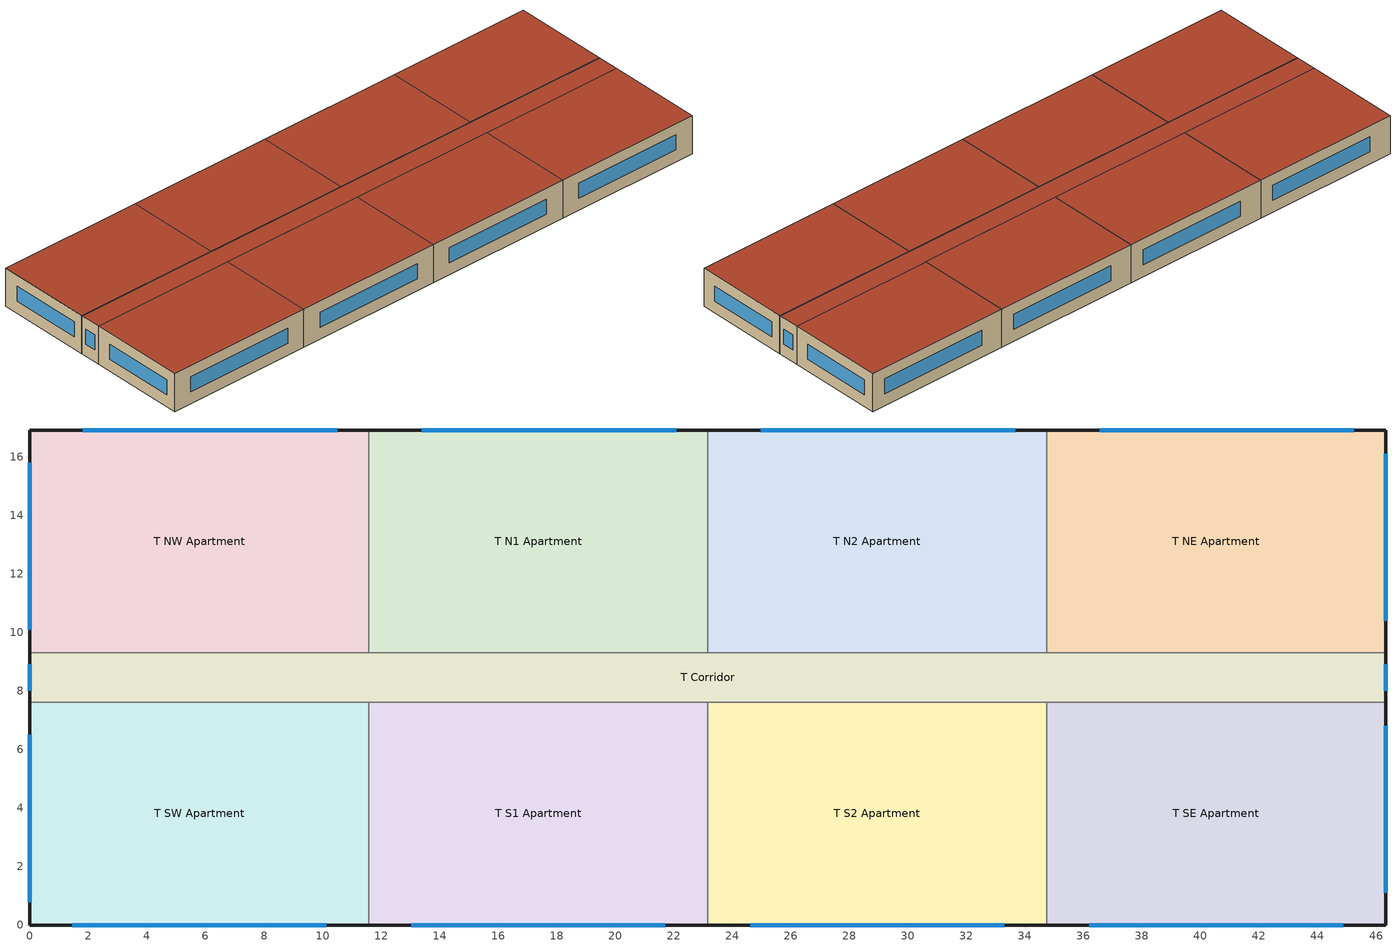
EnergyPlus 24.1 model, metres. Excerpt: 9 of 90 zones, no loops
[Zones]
T N1 Apartment
 floor to F9 N1 Apartment (int_slab_floor): 11.58,16.92 23.16,16.92 23.16,9.3 11.58,9.3 z27.43
 wall outside (res_ext_wall): 23.16,16.92 11.58,16.92 z27.43:30.48
 wall to T N2 Apartment (int_wall): 23.16,9.3 23.16,16.92 z27.43:30.48
 wall to T Corridor (int_wall): 11.58,9.3 23.16,9.3 z27.43:30.48
 window (ResWindow_U__SHGC_0.37): 22.08,16.92 13.4,16.92 z28.38:29.6
 roof outside (res_roof): 23.16,9.3 23.16,16.92 11.58,16.92 11.58,9.3 z30.48
T N2 Apartment
 floor to F9 N2 Apartment (int_slab_floor): 23.16,16.92 34.75,16.92 34.75,9.3 23.16,9.3 z27.43
 wall outside (res_ext_wall): 34.75,16.92 23.16,16.92 z27.43:30.48
 wall to T NE Apartment (int_wall): 34.75,9.3 34.75,16.92 z27.43:30.48
 wall to T Corridor (int_wall): 23.16,9.3 34.75,9.3 z27.43:30.48
 window (ResWindow_U__SHGC_0.37): 33.66,16.92 24.98,16.92 z28.38:29.6
 roof outside (res_roof): 34.75,9.3 34.75,16.92 23.16,16.92 23.16,9.3 z30.48
T NW Apartment
 floor to F9 NW Apartment (int_slab_floor): 0,16.92 11.58,16.92 11.58,9.3 0,9.3 z27.43
 wall outside (res_ext_wall): 11.58,16.92 0,16.92 0,9.3 z27.43:30.48
 wall to T N1 Apartment (int_wall): 11.58,9.3 11.58,16.92 z27.43:30.48
 wall to T Corridor (int_wall): 0,9.3 11.58,9.3 z27.43:30.48
 window (ResWindow_U__SHGC_0.37): 10.5,16.92 1.81,16.92 / 0,15.8 0,10.08 z28.38:29.6
 roof outside (res_roof): 11.58,9.3 11.58,16.92 0,16.92 0,9.3 z30.48
T S1 Apartment
 floor to F9 S1 Apartment (int_slab_floor): 11.58,7.62 23.16,7.62 23.16,0 11.58,0 z27.43
 wall outside (res_ext_wall): 11.58,0 23.16,0 z27.43:30.48
 wall to T S2 Apartment (int_wall): 23.16,0 23.16,7.62 z27.43:30.48
 wall to T Corridor (int_wall): 23.16,7.62 11.58,7.62 z27.43:30.48
 window (ResWindow_U__SHGC_0.37): 13.03,0 21.72,0 z28.38:29.6
 roof outside (res_roof): 23.16,0 23.16,7.62 11.58,7.62 11.58,0 z30.48
T S2 Apartment
 floor to F9 S2 Apartment (int_slab_floor): 23.16,7.62 34.75,7.62 34.75,0 23.16,0 z27.43
 wall outside (res_ext_wall): 23.16,0 34.75,0 z27.43:30.48
 wall to T SE Apartment (int_wall): 34.75,0 34.75,7.62 z27.43:30.48
 wall to T Corridor (int_wall): 34.75,7.62 23.16,7.62 z27.43:30.48
 window (ResWindow_U__SHGC_0.37): 24.61,0 33.3,0 z28.38:29.6
 roof outside (res_roof): 34.75,0 34.75,7.62 23.16,7.62 23.16,0 z30.48
T SW Apartment
 floor to F9 SW Apartment (int_slab_floor): 0,7.62 11.58,7.62 11.58,0 0,0 z27.43
 wall outside (res_ext_wall): 0,7.62 0,0 11.58,0 z27.43:30.48
 wall to T S1 Apartment (int_wall): 11.58,0 11.58,7.62 z27.43:30.48
 wall to T Corridor (int_wall): 11.58,7.62 0,7.62 z27.43:30.48
 window (ResWindow_U__SHGC_0.37): 0,6.5 0,0.79 / 1.45,0 10.13,0 z28.38:29.6
 roof outside (res_roof): 11.58,0 11.58,7.62 0,7.62 0,0 z30.48
T Corridor
 floor to F9 Corridor (int_slab_floor): 0,9.3 46.33,9.3 46.33,7.62 0,7.62 z27.43
 wall outside (res_ext_wall): 46.33,7.62 46.33,9.3 / 0,9.3 0,7.62 z27.43:30.48
 window (ResWindow_U__SHGC_0.37): 0,8.91 0,8 / 46.33,8 46.33,8.91 z28.38:29.6
 roof outside (res_roof): 46.33,7.62 46.33,9.3 0,9.3 0,7.62 z30.48
T NE Apartment
 floor to F9 NE Apartment (int_slab_floor): 34.75,16.92 46.33,16.92 46.33,9.3 34.75,9.3 z27.43
 wall outside (res_ext_wall): 46.33,9.3 46.33,16.92 34.75,16.92 z27.43:30.48
 wall to T Corridor (int_wall): 34.75,9.3 46.33,9.3 z27.43:30.48
 window (ResWindow_U__SHGC_0.37): 45.25,16.92 36.56,16.92 / 46.33,10.4 46.33,16.11 z28.38:29.6
 roof outside (res_roof): 46.33,9.3 46.33,16.92 34.75,16.92 34.75,9.3 z30.48
T SE Apartment
 floor to F9 SE Apartment (int_slab_floor): 34.75,7.62 46.33,7.62 46.33,0 34.75,0 z27.43
 wall outside (res_ext_wall): 34.75,0 46.33,0 46.33,7.62 z27.43:30.48
 wall to T Corridor (int_wall): 46.33,7.62 34.75,7.62 z27.43:30.48
 window (ResWindow_U__SHGC_0.37): 36.19,0 44.88,0 / 46.33,1.1 46.33,6.81 z28.38:29.6
 roof outside (res_roof): 46.33,0 46.33,7.62 34.75,7.62 34.75,0 z30.48
[Building]
ApartmentHighRise: Loads convergence tolerance value=0.04; Maximum number of warmup days=15; Minimum number of warmup days=6; North axis=0; Solar distribution=MinimalShadowing; Temperature convergence tolerance value=0.2; Terrain=City
[Site:GroundTemperature:FCfactorMethod]
January ground temperature=7.1; February ground temperature=3; March ground temperature=-1; April ground temperature=0.8; May ground temperature=-0.2; June ground temperature=4.8; July ground temperature=6.1; August ground temperature=13.7; September ground temperature=22.2; October ground temperature=22.7; November ground temperature=21.7; December ground temperature=18.5
[Site:Location]
Denver-Aurora-Buckley.AFB_CO_USA WMO=724695: Elevation=1726; Latitude=39.72; Longitude=-104.75; Time zone=-7
[Site:WaterMainsTemperature]
Annual average outdoor air temperature=9.95; Calculation method=Correlation; Maximum difference in monthly average outdoor air temperatures=23.7
[SizingPeriod:DesignDay] Barometric pressure=82237; Day of month=21; Daylight saving time indicator=No; Dry bulb temperature range modifier type=DefaultMultipliers; Humidity condition type=WetBulb; Rain indicator=No; Snow indicator=No
Name | Ashrae clear sky optical depth for beam irradiance taub | Ashrae clear sky optical depth for diffuse irradiance taud | Daily dry bulb temperature range | Day type | Maximum dry bulb temperature | Month | Solar model indicator | Wetbulb or dewpoint at maximum dry bulb | Wind direction | Wind speed | Sky clearness
Denver-Aurora-Buckley.AFB_CO_USA Ann Clg .4% Condns DB=>MWB | 0.423 | 2.02 | 14.8 | SummerDesignDay | 33.9 | 7 | ASHRAETau | 15 | 30 | 3.6
Denver-Aurora-Buckley.AFB_CO_USA Ann Htg 99.6% Condns DB |  |  | 0 | WinterDesignDay | -17.9 | 12 | ASHRAEClearSky | -17.9 | 180 | 2.5 | 0
[Construction]
InteriorFurnishings: Std Wood 6inch
ResWindow_U__SHGC_0.37: Res Window Glazing Layer
int_slab_floor: 100mm Normalweight concrete floor, CP02 CARPET PAD
int_wall: G01 13mm gypsum board, G01 13mm gypsum board
res_ext_wall: F07 25mm stucco, G01 16mm gypsum board, Res_Exterior_Wall_Insulation, G01 16mm gypsum board
res_roof: F13 Built-up roofing, Res_Roof_Insulation, F08 Metal surface
[Material]
Name | Conductivity | Density | Roughness | Specific heat | Thickness | Solar absorptance | Thermal absorptance | Visible absorptance
100mm Normalweight concrete floor | 2.31 | 2322 | MediumRough | 832 | 0.1016
F07 25mm stucco | 0.72 | 1856 | Smooth | 840 | 0.0254 | 0.7 | 0.9 | 0.7
F08 Metal surface | 45.28 | 7824 | Smooth | 500 | 0.0008
F13 Built-up roofing | 0.16 | 1120 | Rough | 1460 | 0.0095 | 0.7 | 0.9
G01 13mm gypsum board | 0.16 | 800 | Smooth | 1090 | 0.0127 | 0.7 | 0.9 | 0.5
G01 16mm gypsum board | 0.16 | 800 | MediumSmooth | 1090 | 0.0159
Std Wood 6inch | 0.12 | 540 | MediumSmooth | 1210 | 0.15 | 0.7 | 0.9 | 0.7
[Material:NoMass] Solar absorptance=0.7; Thermal absorptance=0.9
Name | Roughness | Thermal resistance | Visible absorptance
CP02 CARPET PAD | VeryRough | 0.21648 | 0.8
Res_Exterior_Wall_Insulation | MediumSmooth | 2.81828 | 0.7
Res_Roof_Insulation | MediumSmooth | 5.30668 | 0.7
[WindowMaterial:SimpleGlazingSystem]
Res Window Glazing Layer: Solar heat gain coefficient=0.37; U factor=2.15774; Visible transmittance=0.407
[ElectricEquipment] Fraction latent=0
Name | Design level | Design level calculation method | End use subcategory | Fraction lost | Fraction radiant | Schedule | Zone or zonelist or space or spacelist | Watts per floor area
Elevators_Lights_Fan | 63 | EquipmentLevel | ElevatorLightsFan | 0.95 | 0 | ELEV_LIGHT_FAN_SCH_ADD_DF | T Corridor
T Corridor_Elevators_Equip | 20370 | EquipmentLevel | ElevatorLift | 0.95 | 0 | BLDG_ELEVATORS | T Corridor
T N1 Apartment_Plug_TN1_Equip |  | Watts/Area | MiscPlug | 0 | 0.5 | EQP_APT_SCH | T N1 Apartment | 6.67
T N2 Apartment_Plug_TN2_Equip |  | Watts/Area | MiscPlug | 0 | 0.5 | EQP_APT_SCH | T N2 Apartment | 6.67
T NE Apartment_Plug_TNE_Equip |  | Watts/Area | MiscPlug | 0 | 0.5 | EQP_APT_SCH | T NE Apartment | 6.67
T NW Apartment_Plug_TNW_Equip |  | Watts/Area | MiscPlug | 0 | 0.5 | EQP_APT_SCH | T NW Apartment | 6.67
T S1 Apartment_Plug_TS1_Equip |  | Watts/Area | MiscPlug | 0 | 0.5 | EQP_APT_SCH | T S1 Apartment | 6.67
T S2 Apartment_Plug_TS2_Equip |  | Watts/Area | MiscPlug | 0 | 0.5 | EQP_APT_SCH | T S2 Apartment | 6.67
T SE Apartment_Plug_TSE_Equip |  | Watts/Area | MiscPlug | 0 | 0.5 | EQP_APT_SCH | T SE Apartment | 6.67
T SW Apartment_Plug_TSW_Equip |  | Watts/Area | MiscPlug | 0 | 0.5 | EQP_APT_SCH | T SW Apartment | 6.67
[Exterior:Lights]
Facade Lighting: Control option=AstronomicalClock; Design level=7504.3; End use subcategory=General; Schedule=Exterior_Lgt_ALWAYS_ON
[InternalMass] Construction=InteriorFurnishings; Surface area=88.2493
Name | Zone or zonelist
T N1 Apartment_InternalMass_1 | T N1 Apartment
T N2 Apartment_InternalMass_1 | T N2 Apartment
T NE Apartment_InternalMass_1 | T NE Apartment
T NW Apartment_InternalMass_1 | T NW Apartment
T S1 Apartment_InternalMass_1 | T S1 Apartment
T S2 Apartment_InternalMass_1 | T S2 Apartment
T SE Apartment_InternalMass_1 | T SE Apartment
T SW Apartment_InternalMass_1 | T SW Apartment
[Lights] Design level calculation method=Watts/Area; Fraction radiant=0.6; Fraction replaceable=1; Fraction visible=0.2; Return air fraction=0; Return air fraction calculated from plenum temperature=No
Name | End use subcategory | Schedule | Watts per floor area | Zone or zonelist or space or spacelist
T Corridor_Lights_hardwired | LightsWired | LTG_COR_SCH | 5.29584 | T Corridor
T N1 Apartment_Lights_hardwired | LightsWired | LTG_APT_SCH | 6.45835 | T N1 Apartment
T N1 Apartment_Lights_plugin | LightsPlugIn | LTG_APT_SCH | 2.90626 | T N1 Apartment
T N2 Apartment_Lights_hardwired | LightsWired | LTG_APT_SCH | 6.45835 | T N2 Apartment
T N2 Apartment_Lights_plugin | LightsPlugIn | LTG_APT_SCH | 2.90626 | T N2 Apartment
T NE Apartment_Lights_hardwired | LightsWired | LTG_APT_SCH | 6.45835 | T NE Apartment
T NE Apartment_Lights_plugin | LightsPlugIn | LTG_APT_SCH | 2.90626 | T NE Apartment
T NW Apartment_Lights_hardwired | LightsWired | LTG_APT_SCH | 6.45835 | T NW Apartment
T NW Apartment_Lights_plugin | LightsPlugIn | LTG_APT_SCH | 2.90626 | T NW Apartment
T S1 Apartment_Lights_hardwired | LightsWired | LTG_APT_SCH | 6.45835 | T S1 Apartment
T S1 Apartment_Lights_plugin | LightsPlugIn | LTG_APT_SCH | 2.90626 | T S1 Apartment
T S2 Apartment_Lights_hardwired | LightsWired | LTG_APT_SCH | 6.45835 | T S2 Apartment
T S2 Apartment_Lights_plugin | LightsPlugIn | LTG_APT_SCH | 2.90626 | T S2 Apartment
T SE Apartment_Lights_hardwired | LightsWired | LTG_APT_SCH | 6.45835 | T SE Apartment
T SE Apartment_Lights_plugin | LightsPlugIn | LTG_APT_SCH | 2.90626 | T SE Apartment
T SW Apartment_Lights_hardwired | LightsWired | LTG_APT_SCH | 6.45835 | T SW Apartment
T SW Apartment_Lights_plugin | LightsPlugIn | LTG_APT_SCH | 2.90626 | T SW Apartment
[People] Activity level schedule=Activity Schedule; Fraction radiant=0.3; Number of people=2.5; Number of people calculation method=People; Number of people schedule=OCC_APT_SCH; Sensible heat fraction=Autocalculate
Name | Zone or zonelist or space or spacelist
T N1 Apartment People | T N1 Apartment
T N2 Apartment People | T N2 Apartment
T NE Apartment People | T NE Apartment
T NW Apartment People | T NW Apartment
T S1 Apartment People | T S1 Apartment
T S2 Apartment People | T S2 Apartment
T SE Apartment People | T SE Apartment
T SW Apartment People | T SW Apartment
[Zone] Ceiling height=-9999; Floor area=Autocalculate; Multiplier=1; Part of total floor area=Yes; Type=1; Volume=Autocalculate
T Corridor; T N1 Apartment; T N2 Apartment; T NE Apartment; T NW Apartment; T S1 Apartment; T S2 Apartment; T SE Apartment; T SW Apartment
[ZoneInfiltration:DesignFlowRate] Constant term coefficient=0; Design flow rate calculation method=Flow/ExteriorArea; Schedule=INF_APT_SCH; Temperature term coefficient=0; Velocity squared term coefficient=0; Velocity term coefficient=0.224
Name | Flow rate per exterior surface area | Zone or zonelist or space or spacelist
T Corridor_Infiltration | 6.617e-05 | T Corridor
T N1 Apartment_Infiltration | 0.000162552 | T N1 Apartment
T N2 Apartment_Infiltration | 0.000162552 | T N2 Apartment
T NE Apartment_Infiltration | 0.000226844 | T NE Apartment
T NW Apartment_Infiltration | 0.000226844 | T NW Apartment
T S1 Apartment_Infiltration | 0.000162552 | T S1 Apartment
T S2 Apartment_Infiltration | 0.000162552 | T S2 Apartment
T SE Apartment_Infiltration | 0.000226844 | T SE Apartment
T SW Apartment_Infiltration | 0.000226844 | T SW Apartment
[ZoneVentilation:WindandStackOpenArea] Delta temperature=-100; Discharge coefficient for opening=Autocalculate; Height difference=15.2393; Maximum indoor temperature=25.56; Maximum outdoor temperature=26.67; Maximum wind speed=40; Minimum indoor temperature=18.89; Minimum outdoor temperature=15.56; Opening area=0.1181; Opening area fraction schedule=Sliding_Doors_Ventilation_Availability_SCH; Opening effectiveness=Autocalculate
Name | Effective angle | Zone or space
T N1 Apartment Sliding Door Ventilation | 0 | T N1 Apartment
T N2 Apartment Sliding Door Ventilation | 0 | T N2 Apartment
T NE Apartment Sliding Door Ventilation | 0 | T NE Apartment
T NW Apartment Sliding Door Ventilation | 0 | T NW Apartment
T S1 Apartment Sliding Door Ventilation | 180 | T S1 Apartment
T S2 Apartment Sliding Door Ventilation | 180 | T S2 Apartment
T SE Apartment Sliding Door Ventilation | 180 | T SE Apartment
T SW Apartment Sliding Door Ventilation | 180 | T SW Apartment
[Schedule:Compact]
Activity Schedule: Through: 12/31, For: AllDays, Until: 24:00, 95
BLDG_ELEVATORS; ELEV_LIGHT_FAN_SCH_ADD_DF: Through: 12/31, For: WinterDesignDay, Until: 24:00, 0.05, For: SummerDesignDay, Until: 24:00, 0.5, For: Allotherdays, Until: 04:00, 0.05, Until: 05:00, 0.1, Until: 06:00, 0.2, Until: 07:00, 0.4, Until: 09:00, 0.5, Until: 10:00, 0.35, Until: 16:00, 0.15, Until: 17:00, 0.35, Until: 19:00, 0.5, Until: 21:00, 0.4, Until: 22:00, 0.3, Until: 23:00, 0.2, Until: 24:00, 0.1
EQP_APT_SCH: Through: 12/31, For: AllDays, Until: 1:00, 0.45, Until: 2:00, 0.41, Until: 3:00, 0.39, Until: 5:00, 0.38, Until: 6:00, 0.43, Until: 7:00, 0.54, Until: 8:00, 0.65, Until: 9:00, 0.66, Until: 10:00, 0.67, Until: 11:00, 0.69, Until: 12:00, 0.7, Until: 13:00, 0.69, Until: 14:00, 0.66, Until: 15:00, 0.65, Until: 16:00, 0.68, Until: 17:00, 0.8, Until: 19:00, 1, Until: 20:00, 0.93, Until: 21:00, 0.89, Until: 22:00, 0.85, Until: 23:00, 0.71, Until: 24:00, 0.58
Exterior_Lgt_ALWAYS_ON; INF_APT_SCH: Through: 12/31, For: AllDays, Until: 24:00, 1
LTG_APT_SCH: Through: 12/31, For: AllDays, Until: 4:00, 0.011316, Until: 5:00, 0.0339481, Until: 6:00, 0.0735542, Until: 7:00, 0.0792122, Until: 8:00, 0.0735542, Until: 9:00, 0.0339481, Until: 15:00, 0.0226321, Until: 16:00, 0.0396061, Until: 17:00, 0.0792122, Until: 18:00, 0.11316, Until: 19:00, 0.152766, Until: 21:00, 0.181056, Until: 22:00, 0.124476, Until: 23:00, 0.0678962, Until: 24:00, 0.0282901
LTG_COR_SCH: Through: 12/31, For: AllDays, Until: 24:00, 0.576875
OCC_APT_SCH: Through: 12/31, For: AllDays, Until: 7:00, 1, Until: 8:00, 0.85, Until: 9:00, 0.39, Until: 16:00, 0.25, Until: 17:00, 0.3, Until: 18:00, 0.52, Until: 21:00, 0.87, Until: 24:00, 1
Sliding_Doors_Ventilation_Availability_SCH: Through: 12/31, For: WinterDesignDay SummerDesignDay, Until: 24:00, 0, For: Allotherdays, Until: 6:00, 0, Until: 22:00, 1, Until: 24:00, 0
